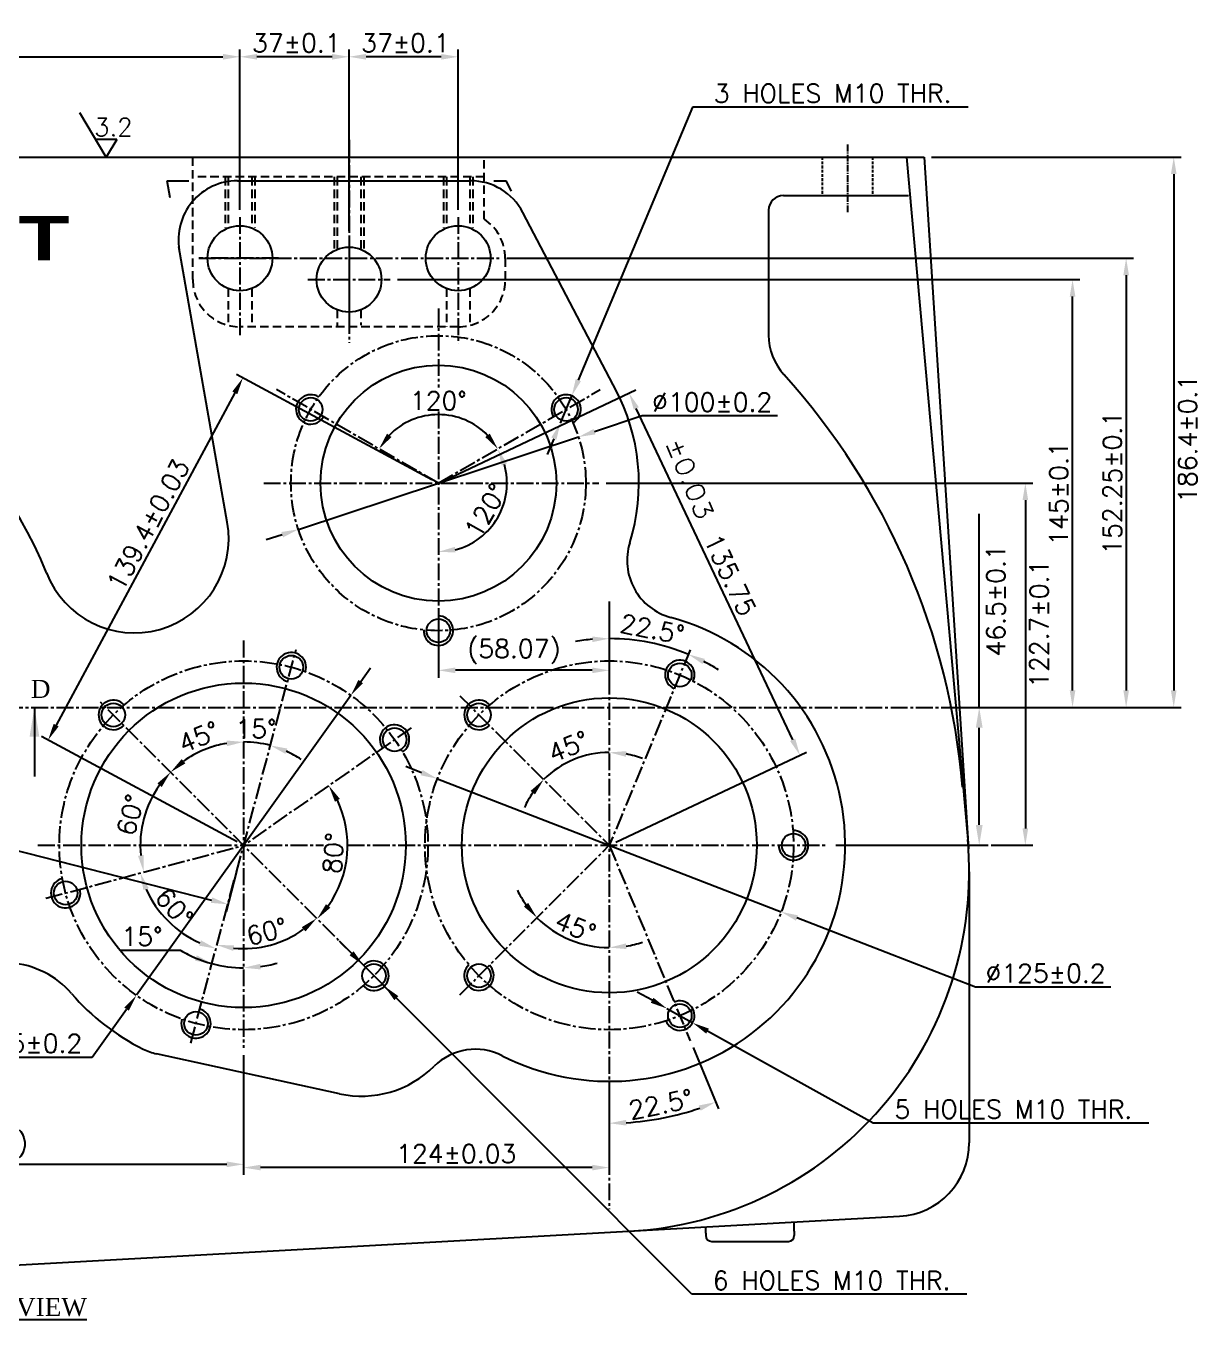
# Model space of a CAD drawing. Header units: millimetres. Extents: x -3508 to 12243, y -3609 to 4092.
# Drawn here: x 9390 to 9786.9, y 198.8 to 643.7 of the extents above; entities that cross this region are included whole.
import ezdxf
from ezdxf.enums import TextEntityAlignment as Align

# ---------------------------------------------------------------- set-up
doc = ezdxf.new("R2010")
doc.units = ezdxf.units.MM
doc.header["$LTSCALE"] = 0.3
doc.header["$PDSIZE"] = -50
doc.linetypes.add('CENTER2', pattern=[28.575, 19.05, -3.175, 3.175, -3.175])
doc.linetypes.add('HIDDEN2', pattern=[4.7625, 3.175, -1.5875])
doc.layers.add('center', color=1, linetype='CENTER2')
doc.layers.add('hidden', color=4, linetype='HIDDEN2')
doc.styles.add('ARIAL-BLACK', font='')
doc.styles.add('ROMANTIC', font='romantic.ttf')
doc.styles.add('rs', font='romans.shx')
doc.styles.get("Standard").update_dxf_attribs({"font": 'romans.shx', "width": 1.2})
doc.styles.get('ARIAL-BLACK').set_extended_font_data('Arial Black')
doc.dimstyles.new('ISO-25', dxfattribs={"dimscale": 2.5, "dimtxt": 2.5, "dimasz": 2.5, "dimexe": 0.7, "dimexo": 0.625, "dimtad": 1, "dimdec": 3, "dimlfac": -1, "dimzin": 9, "dimdsep": 46, "dimtxsty": 'Standard', "dimcen": 2.5, "dimclrd": 1, "dimclre": 1, "dimclrt": 7, "dimazin": 0, "dimtfac": 0.65, "dimtdec": 3, "dimtmove": 0, "dimatfit": 3, "dimfxl": 0, "dimtolj": 1, "dimarcsym": 0})
doc.dimstyles.new('sarab', dxfattribs={"dimscale": 3, "dimtxt": 2.5, "dimasz": 2.3, "dimexe": 1, "dimexo": 1, "dimtad": 1, "dimdec": 3, "dimdsep": 46, "dimtxsty": 'rs', "dimcen": 0, "dimclrd": 1, "dimclre": 1, "dimclrt": 7, "dimadec": 3, "dimazin": 2, "dimtfac": 1, "dimtdec": 3, "dimtmove": 0, "dimatfit": 3, "dimfxl": 0, "dimarcsym": 0})

# ---------------------------------------------------------------- blocks, each defined once
blk = doc.blocks.new('*D1112')
at = {"color": 1, "lineweight": -2, "transparency": 16777216}
for start, end in [(99.4129, 108.8258), (75, 90), (56.1742, 65.5871)]:
    blk.add_arc((9463.68, 366.09), 35.04, start, end, dxfattribs=at)
at = {"color": 1, "transparency": 16777216}
for points in [[(9457.87, 401.62), (9458.03, 399.71), (9463.68, 401.13)], [(9477.84, 397.1), (9478.48, 398.9), (9472.75, 399.94)]]:
    blk.add_solid(points, dxfattribs=at)
at = {"layer": 'Defpoints', "color": 0, "transparency": 16777216}
for p in [(9463.68, 435.48), (9481.45, 432.42), (9469.76, 400.6), (9445.72, 299.07), (9463.68, 297.42)]:
    blk.add_point(p, dxfattribs=at)
at = {"color": 7, "transparency": 16777216, "insert": (9467.87, 405.57), "char_height": 6.25, "attachment_point": 5, "style": 'rs'}
blk.add_mtext('15°', dxfattribs=at)
blk = doc.blocks.new('*D1113')
at = {"color": 1, "lineweight": -2, "transparency": 16777216}
blk.add_arc((9463.68, 366.09), 35.04, 99.4127, 125.5873, dxfattribs=at)
at = {"color": 1, "transparency": 16777216}
for points in [[(9457.87, 401.62), (9458.03, 399.71), (9463.68, 401.13)], [(9443.91, 393.86), (9442.67, 395.32), (9438.9, 390.87)]]:
    blk.add_solid(points, dxfattribs=at)
at = {"layer": 'Defpoints', "color": 0, "transparency": 16777216}
for p in [(9463.68, 435.48), (9415.12, 414.65), (9454.61, 399.94), (9512.74, 317.03), (9463.68, 297.42)]:
    blk.add_point(p, dxfattribs=at)
at = {"color": 7, "transparency": 16777216, "insert": (9448.48, 402.8), "char_height": 6.25, "attachment_point": 5, "rotation": 22.5, "style": 'rs'}
blk.add_mtext('45°', dxfattribs=at)
blk = doc.blocks.new('*D1114')
at = {"color": 1, "lineweight": -2, "transparency": 16777216}
blk.add_arc((9463.68, 366.09), 35.04, 144.4127, 185.5873, dxfattribs=at)
at = {"color": 1, "transparency": 16777216}
for points in [[(9434.45, 387.1), (9435.91, 385.86), (9438.9, 390.87)], [(9429.75, 362.85), (9427.86, 362.51), (9429.83, 357.02)]]:
    blk.add_solid(points, dxfattribs=at)
at = {"layer": 'Defpoints', "color": 0, "transparency": 16777216}
for p in [(9415.12, 414.65), (9431.92, 380.9), (9463.68, 366.09), (9396.65, 348.13), (9512.74, 317.03)]:
    blk.add_point(p, dxfattribs=at)
at = {"color": 7, "transparency": 16777216, "insert": (9425.3, 376.38), "char_height": 6.25, "attachment_point": 5, "rotation": 75, "style": 'rs'}
blk.add_mtext('60°', dxfattribs=at)
blk = doc.blocks.new('*D1115')
at = {"color": 1, "lineweight": -2, "transparency": 16777216}
blk.add_arc((9463.68, 366.09), 36.26, 204.0948, 245.9052, dxfattribs=at)
at = {"color": 1, "transparency": 16777216}
for points in [[(9429.67, 350.97), (9431.48, 351.61), (9428.65, 356.71)], [(9449.2, 333.89), (9448.55, 332.09), (9454.29, 331.07)]]:
    blk.add_solid(points, dxfattribs=at)
at = {"layer": 'Defpoints', "color": 0, "transparency": 16777216}
for p in [(9481.45, 432.42), (9463.68, 366.09), (9396.65, 348.13), (9442.88, 336.39), (9445.72, 299.07)]:
    blk.add_point(p, dxfattribs=at)
at = {"color": 7, "transparency": 16777216, "insert": (9440.16, 345.03), "char_height": 6.25, "attachment_point": 5, "rotation": 311.8522, "style": 'rs'}
blk.add_mtext('60°', dxfattribs=at)
blk = doc.blocks.new('*D1116')
at = {"color": 1, "lineweight": -2, "transparency": 16777216}
blk.add_line((9442.35, 330.49), (9421.87, 330.49), dxfattribs=at)
for start, end in [(239.0732, 255), (239.1117, 247.0559), (255, 270), (277.9441, 285.8883)]:
    blk.add_arc((9463.68, 366.09), 41.5, start, end, dxfattribs=at)
at = {"color": 1, "transparency": 16777216}
for points in [[(9447.81, 328.78), (9447.19, 326.97), (9452.94, 326)], [(9469.48, 324.03), (9469.35, 325.94), (9463.68, 324.59)]]:
    blk.add_solid(points, dxfattribs=at)
at = {"layer": 'Defpoints', "color": 0, "transparency": 16777216}
for p in [(9463.68, 435.48), (9481.45, 432.42), (9460.06, 324.75), (9445.72, 299.07), (9463.68, 297.42)]:
    blk.add_point(p, dxfattribs=at)
at = {"color": 7, "transparency": 16777216, "insert": (9429.23, 335.18), "char_height": 6.25, "attachment_point": 5, "style": 'rs'}
blk.add_mtext('15°', dxfattribs=at)
blk = doc.blocks.new('*D1117')
at = {"color": 1, "lineweight": -2, "transparency": 16777216}
blk.add_arc((9463.68, 366.09), 34.99, 264.4254, 305.5746, dxfattribs=at)
at = {"color": 1, "transparency": 16777216}
for points in [[(9483.42, 338.36), (9484.66, 336.9), (9488.42, 341.35)], [(9460.11, 330.32), (9460.45, 332.21), (9454.62, 332.29)]]:
    blk.add_solid(points, dxfattribs=at)
at = {"layer": 'Defpoints', "color": 0, "transparency": 16777216}
for p in [(9481.45, 432.42), (9415.12, 414.65), (9466.73, 331.23), (9512.74, 317.03), (9445.72, 299.07)]:
    blk.add_point(p, dxfattribs=at)
at = {"color": 7, "transparency": 16777216, "insert": (9471.52, 336.82), "char_height": 6.25, "attachment_point": 5, "rotation": 15, "style": 'rs'}
blk.add_mtext('60°', dxfattribs=at)
blk = doc.blocks.new('*D1118')
at = {"color": 1, "lineweight": -2, "transparency": 16777216}
for p, q in [((9500.28, 329.51), (9496.22, 333.58)), ((9504.34, 325.44), (9511.41, 318.36)), ((9615.68, 213.91), (9515.47, 314.29)), ((9708.91, 213.91), (9615.68, 213.91))]:
    blk.add_line(p, q, dxfattribs=at)
at = {"color": 1, "transparency": 16777216}
for points in [[(9500.96, 330.18), (9499.6, 328.83), (9504.34, 325.44)], [(9516.15, 314.97), (9514.79, 313.61), (9511.41, 318.36)]]:
    blk.add_solid(points, dxfattribs=at)
at = {"layer": 'Defpoints', "color": 0, "transparency": 16777216}
for p in [(9504.34, 325.44), (9511.41, 318.36)]:
    blk.add_point(p, dxfattribs=at)
at = {"color": 7, "transparency": 16777216, "insert": (9663.08, 218.6), "char_height": 6.25, "attachment_point": 5, "style": 'rs'}
blk.add_mtext('6 HOLES M10 THR.', dxfattribs=at)
blk = doc.blocks.new('*D1119')
at = {"color": 1, "lineweight": -2, "transparency": 16777216}
for start, end in [(67.5, 90), (94.7032, 99.4063), (58.0937, 62.7968)]:
    blk.add_arc((9587.68, 366.09), 70.07, start, end, dxfattribs=at)
at = {"color": 1, "transparency": 16777216}
for points in [[(9581.89, 436.88), (9581.97, 434.97), (9587.68, 436.16)], [(9619.31, 427.54), (9620.11, 429.28), (9614.49, 430.83)]]:
    blk.add_solid(points, dxfattribs=at)
at = {"layer": 'Defpoints', "color": 0, "transparency": 16777216}
for p in [(9587.68, 448.68), (9605.81, 433.77), (9615.12, 432.34), (9587.68, 366.09), (9587.68, 242.82)]:
    blk.add_point(p, dxfattribs=at)
at = {"color": 7, "transparency": 16777216, "insert": (9602.26, 439.41), "char_height": 6.25, "attachment_point": 5, "rotation": 348.75, "style": 'rs'}
blk.add_mtext('22.5°', dxfattribs=at)
blk = doc.blocks.new('*D1120')
at = {"color": 1, "lineweight": -2, "transparency": 16777216}
for start, end in [(90, 135), (69.0471, 79.5236), (145.4764, 155.9529)]:
    blk.add_arc((9587.68, 366.09), 31.49, start, end, dxfattribs=at)
at = {"color": 1, "transparency": 16777216}
for points in [[(9593.32, 396.1), (9593.49, 398.01), (9587.68, 397.58)], [(9561, 384.55), (9562.47, 383.33), (9565.41, 388.36)]]:
    blk.add_solid(points, dxfattribs=at)
at = {"layer": 'Defpoints', "color": 0, "transparency": 16777216}
for p in [(9587.68, 448.68), (9536.98, 416.8), (9579.53, 396.51), (9587.68, 366.09), (9587.68, 242.82)]:
    blk.add_point(p, dxfattribs=at)
at = {"color": 7, "transparency": 16777216, "insert": (9573.83, 399.52), "char_height": 6.25, "attachment_point": 5, "rotation": 22.5, "style": 'rs'}
blk.add_mtext('45°', dxfattribs=at)
blk = doc.blocks.new('*D1121')
at = {"color": 1, "lineweight": -2, "transparency": 16777216}
blk.add_line((9616.08, 297.54), (9624.68, 276.75), dxfattribs=at)
blk.add_arc((9587.68, 366.09), 94.2, 273.4979, 289.0021, dxfattribs=at)
at = {"color": 1, "transparency": 16777216}
for points in [[(9618.01, 277.92), (9618.69, 276.13), (9623.73, 279.06)], [(9593.46, 271.11), (9593.4, 273.03), (9587.68, 271.89)]]:
    blk.add_solid(points, dxfattribs=at)
at = {"layer": 'Defpoints', "color": 0, "transparency": 16777216}
for p in [(9587.68, 448.68), (9587.68, 366.09), (9615.12, 299.85), (9599.97, 272.7), (9587.68, 242.82)]:
    blk.add_point(p, dxfattribs=at)
at = {"color": 7, "transparency": 16777216, "insert": (9605.14, 278.3), "char_height": 6.25, "attachment_point": 5, "rotation": 11.25, "style": 'rs'}
blk.add_mtext('22.5°', dxfattribs=at)
blk = doc.blocks.new('*D1122')
at = {"color": 1, "lineweight": -2, "transparency": 16777216}
for start, end in [(205.9773, 215.4886), (225, 270), (279.5114, 289.0227)]:
    blk.add_arc((9587.68, 366.09), 34.68, start, end, dxfattribs=at)
at = {"color": 1, "transparency": 16777216}
for points in [[(9560.17, 346.58), (9558.71, 345.34), (9563.16, 341.57)], [(9593.49, 330.94), (9593.33, 332.85), (9587.68, 331.42)]]:
    blk.add_solid(points, dxfattribs=at)
at = {"layer": 'Defpoints', "color": 0, "transparency": 16777216}
for p in [(9587.68, 448.68), (9587.68, 366.09), (9570.34, 336.06), (9536.98, 315.39), (9587.68, 242.82)]:
    blk.add_point(p, dxfattribs=at)
at = {"color": 7, "transparency": 16777216, "insert": (9576.2, 338.39), "char_height": 6.25, "attachment_point": 5, "rotation": 337.5, "style": 'rs'}
blk.add_mtext('45°', dxfattribs=at)
blk = doc.blocks.new('*D1123')
at = {"color": 1, "lineweight": -2, "transparency": 16777216}
blk.add_arc((9529.73, 488.84), 23.25, 44.2052, 135.7948, dxfattribs=at)
at = {"color": 1, "transparency": 16777216}
for points in [[(9513.83, 504.48), (9512.3, 505.63), (9509.59, 500.47)], [(9547.16, 505.63), (9545.63, 504.48), (9549.87, 500.47)]]:
    blk.add_solid(points, dxfattribs=at)
at = {"layer": 'Defpoints', "color": 0, "transparency": 16777216}
for p in [(9474.82, 520.54), (9584.63, 520.54), (9537.68, 510.69), (9529.73, 488.84), (9529.73, 488.84)]:
    blk.add_point(p, dxfattribs=at)
at = {"color": 7, "transparency": 16777216, "insert": (9529.73, 516.78), "char_height": 6.25, "attachment_point": 5, "style": 'rs'}
blk.add_mtext('120°', dxfattribs=at)
blk = doc.blocks.new('*D1124')
at = {"color": 1, "lineweight": -2, "transparency": 16777216}
for p, q in [((9615.89, 616.26), (9577.18, 523.76)), ((9709.42, 616.26), (9615.89, 616.26)), ((9571.1, 509.23), (9574.96, 518.46)), ((9568.88, 503.93), (9566.66, 498.62))]:
    blk.add_line(p, q, dxfattribs=at)
at = {"color": 1, "transparency": 16777216}
for points in [[(9576.3, 524.13), (9578.06, 523.39), (9574.96, 518.46)], [(9568, 504.3), (9569.76, 503.56), (9571.1, 509.23)]]:
    blk.add_solid(points, dxfattribs=at)
at = {"layer": 'Defpoints', "color": 0, "transparency": 16777216}
for p in [(9574.96, 518.46), (9571.1, 509.23)]:
    blk.add_point(p, dxfattribs=at)
at = {"color": 7, "transparency": 16777216, "insert": (9663.44, 620.95), "char_height": 6.25, "attachment_point": 5, "style": 'rs'}
blk.add_mtext('3 HOLES M10 THR.', dxfattribs=at)
blk = doc.blocks.new('*D1125')
at = {"color": 1, "lineweight": -2, "transparency": 16777216}
for p, q in [((9503.39, 421.6), (9506.73, 426.28)), ((9500.04, 416.93), (9427.32, 315.26)), ((9412.31, 294.29), (9423.97, 310.58)), ((9366.4, 294.29), (9412.31, 294.29))]:
    blk.add_line(p, q, dxfattribs=at)
at = {"color": 1, "transparency": 16777216}
for points in [[(9502.61, 422.16), (9504.17, 421.04), (9500.04, 416.93)], [(9423.19, 311.14), (9424.75, 310.03), (9427.32, 315.26)]]:
    blk.add_solid(points, dxfattribs=at)
at = {"layer": 'Defpoints', "color": 0, "transparency": 16777216}
for p in [(9500.04, 416.93), (9427.32, 315.26)]:
    blk.add_point(p, dxfattribs=at)
at = {"color": 7, "transparency": 16777216, "insert": (9388.58, 298.97), "char_height": 6.25, "attachment_point": 5, "style": 'rs'}
blk.add_mtext('∅125±0.2', dxfattribs=at)
blk = doc.blocks.new('*D1126')
at = {"color": 1, "lineweight": -2, "transparency": 16777216}
for p, q in [((9524.03, 390.72), (9518.66, 392.8)), ((9529.39, 388.65), (9645.97, 343.54)), ((9711.9, 318.03), (9651.33, 341.46)), ((9757.81, 318.03), (9711.9, 318.03))]:
    blk.add_line(p, q, dxfattribs=at)
at = {"color": 1, "transparency": 16777216}
for points in [[(9524.37, 391.61), (9523.68, 389.83), (9529.39, 388.65)], [(9651.68, 342.36), (9650.98, 340.57), (9645.97, 343.54)]]:
    blk.add_solid(points, dxfattribs=at)
at = {"layer": 'Defpoints', "color": 0, "transparency": 16777216}
for p in [(9529.39, 388.65), (9645.97, 343.54)]:
    blk.add_point(p, dxfattribs=at)
at = {"color": 7, "transparency": 16777216, "insert": (9735.64, 322.72), "char_height": 6.25, "attachment_point": 5, "style": 'rs'}
blk.add_mtext('∅125±0.2', dxfattribs=at)
blk = doc.blocks.new('*D1127')
at = {"color": 1, "lineweight": -2, "transparency": 16777216}
for p, q in [((9598.86, 511.63), (9582.68, 506.3)), ((9644.76, 511.63), (9598.86, 511.63)), ((9482.24, 473.19), (9577.21, 504.5)), ((9476.78, 471.39), (9471.32, 469.59))]:
    blk.add_line(p, q, dxfattribs=at)
at = {"color": 1, "transparency": 16777216}
for points in [[(9582.38, 507.21), (9582.98, 505.39), (9577.21, 504.5)], [(9476.48, 472.3), (9477.08, 470.48), (9482.24, 473.19)]]:
    blk.add_solid(points, dxfattribs=at)
at = {"layer": 'Defpoints', "color": 0, "transparency": 16777216}
for p in [(9577.21, 504.5), (9482.24, 473.19)]:
    blk.add_point(p, dxfattribs=at)
at = {"color": 7, "transparency": 16777216, "insert": (9622.59, 516.32), "char_height": 6.25, "attachment_point": 5, "style": 'rs'}
blk.add_mtext('∅100±0.2', dxfattribs=at)
blk = doc.blocks.new('*D1128')
at = {"color": 1, "lineweight": -2, "transparency": 16777216}
blk.add_arc((9529.73, 488.84), 23.26, 284.2023, 15.7977, dxfattribs=at)
at = {"color": 1, "transparency": 16777216}
for points in [[(9551.22, 494.8), (9552.99, 495.55), (9549.87, 500.47)], [(9535.55, 465.35), (9535.32, 467.25), (9529.73, 465.59)]]:
    blk.add_solid(points, dxfattribs=at)
at = {"layer": 'Defpoints', "color": 0, "transparency": 16777216}
for p in [(9584.63, 520.54), (9529.73, 513.1), (9529.73, 488.84), (9544.68, 471.03), (9529.73, 425.44)]:
    blk.add_point(p, dxfattribs=at)
at = {"color": 7, "transparency": 16777216, "insert": (9545.81, 479.56), "char_height": 6.25, "attachment_point": 5, "rotation": 60, "style": 'rs'}
blk.add_mtext('120°', dxfattribs=at)
blk = doc.blocks.new('*D1129')
at = {"color": 1, "lineweight": -2, "transparency": 16777216}
for p, q in [((9529.73, 446.34), (9529.73, 422.91)), ((9587.68, 446.18), (9587.68, 422.91)), ((9581.93, 425.41), (9535.48, 425.41))]:
    blk.add_line(p, q, dxfattribs=at)
at = {"color": 1, "transparency": 16777216}
for points in [[(9535.48, 426.37), (9535.48, 424.45), (9529.73, 425.41)], [(9581.93, 426.37), (9581.93, 424.45), (9587.68, 425.41)]]:
    blk.add_solid(points, dxfattribs=at)
at = {"layer": 'Defpoints', "color": 0, "transparency": 16777216}
for p in [(9529.73, 448.84), (9587.68, 448.68), (9529.73, 425.41)]:
    blk.add_point(p, dxfattribs=at)
at = {"color": 7, "transparency": 16777216, "insert": (9555.34, 431.73), "char_height": 6.25, "attachment_point": 5, "style": 'rs'}
blk.add_mtext('(58.07)', dxfattribs=at)
blk = doc.blocks.new('*D1107')
at = {"color": 1, "lineweight": -2, "transparency": 16777216}
for p, q in [((9463.68, 294.92), (9463.68, 254.36)), ((9587.68, 283.59), (9587.68, 254.36)), ((9581.93, 256.86), (9469.43, 256.86))]:
    blk.add_line(p, q, dxfattribs=at)
at = {"color": 1, "transparency": 16777216}
for points in [[(9469.43, 257.82), (9469.43, 255.91), (9463.68, 256.86)], [(9581.93, 257.82), (9581.93, 255.91), (9587.68, 256.86)]]:
    blk.add_solid(points, dxfattribs=at)
at = {"layer": 'Defpoints', "color": 0, "transparency": 16777216}
for p in [(9463.68, 297.42), (9587.68, 286.09), (9463.68, 256.86)]:
    blk.add_point(p, dxfattribs=at)
at = {"color": 7, "transparency": 16777216, "insert": (9535.77, 261.55), "char_height": 6.25, "attachment_point": 5, "style": 'rs'}
blk.add_mtext('124±0.03', dxfattribs=at)
blk = doc.blocks.new('*D1130')
at = {"color": 1, "lineweight": -2, "transparency": 16777216}
for p, q in [((9499.43, 601.84), (9499.43, 635.87)), ((9530.68, 633.37), (9505.18, 633.37)), ((9536.43, 581.55), (9536.43, 635.87))]:
    blk.add_line(p, q, dxfattribs=at)
at = {"color": 1, "transparency": 16777216}
for points in [[(9505.18, 634.33), (9505.18, 632.41), (9499.43, 633.37)], [(9530.68, 634.33), (9530.68, 632.41), (9536.43, 633.37)]]:
    blk.add_solid(points, dxfattribs=at)
at = {"layer": 'Defpoints', "color": 0, "transparency": 16777216}
for p in [(9499.43, 633.37), (9499.43, 599.34), (9536.43, 579.05)]:
    blk.add_point(p, dxfattribs=at)
at = {"color": 7, "transparency": 16777216, "insert": (9518.55, 638.06), "char_height": 6.25, "attachment_point": 5, "style": 'rs'}
blk.add_mtext('37±0.1', dxfattribs=at)
blk = doc.blocks.new('*D1131')
at = {"color": 1, "lineweight": -2, "transparency": 16777216}
for p, q in [((9462.43, 581.55), (9462.43, 635.87)), ((9493.68, 633.37), (9468.18, 633.37)), ((9499.43, 574.3), (9499.43, 635.87))]:
    blk.add_line(p, q, dxfattribs=at)
at = {"color": 1, "transparency": 16777216}
for points in [[(9468.18, 634.33), (9468.18, 632.41), (9462.43, 633.37)], [(9493.68, 634.33), (9493.68, 632.41), (9499.43, 633.37)]]:
    blk.add_solid(points, dxfattribs=at)
at = {"layer": 'Defpoints', "color": 0, "transparency": 16777216}
for p in [(9462.43, 633.37), (9462.43, 579.05), (9499.43, 571.8)]:
    blk.add_point(p, dxfattribs=at)
at = {"color": 7, "transparency": 16777216, "insert": (9481.55, 638.06), "char_height": 6.25, "attachment_point": 5, "style": 'rs'}
blk.add_mtext('37±0.1', dxfattribs=at)
blk = doc.blocks.new('*D1135')
at = {"color": 1, "lineweight": -2, "transparency": 16777216}
for p, q in [((9515.89, 557.84), (9747.29, 557.84)), ((9744.79, 418.59), (9744.79, 552.09)), ((9702.82, 412.84), (9747.29, 412.84))]:
    blk.add_line(p, q, dxfattribs=at)
at = {"color": 1, "transparency": 16777216}
for points in [[(9743.84, 552.09), (9745.75, 552.09), (9744.79, 557.84)], [(9743.84, 418.59), (9745.75, 418.59), (9744.79, 412.84)]]:
    blk.add_solid(points, dxfattribs=at)
at = {"layer": 'Defpoints', "color": 0, "transparency": 16777216}
for p in [(9513.39, 557.84), (9744.79, 557.84), (9700.32, 412.84)]:
    blk.add_point(p, dxfattribs=at)
at = {"color": 7, "transparency": 16777216, "insert": (9740.11, 485.34), "char_height": 6.25, "attachment_point": 5, "rotation": 90, "style": 'rs'}
blk.add_mtext('145±0.1', dxfattribs=at)
blk = doc.blocks.new('*D1136')
at = {"color": 1, "lineweight": -2, "transparency": 16777216}
for p, q in [((9552.89, 565.09), (9765.46, 565.09)), ((9762.96, 559.34), (9762.96, 418.59)), ((9702.82, 412.84), (9765.46, 412.84))]:
    blk.add_line(p, q, dxfattribs=at)
at = {"color": 1, "transparency": 16777216}
for points in [[(9762.01, 559.34), (9763.92, 559.34), (9762.96, 565.09)], [(9762.01, 418.59), (9763.92, 418.59), (9762.96, 412.84)]]:
    blk.add_solid(points, dxfattribs=at)
at = {"layer": 'Defpoints', "color": 0, "transparency": 16777216}
for p in [(9550.39, 565.09), (9700.32, 412.84), (9762.96, 412.84)]:
    blk.add_point(p, dxfattribs=at)
at = {"color": 7, "transparency": 16777216, "insert": (9758.28, 488.97), "char_height": 6.25, "attachment_point": 5, "rotation": 90, "style": 'rs'}
blk.add_mtext('152.25±0.1', dxfattribs=at)
blk = doc.blocks.new('*D1108')
at = {"color": 1, "lineweight": -2, "transparency": 16777216}
for p, q in [((9527.53, 490.03), (9461.22, 525.71)), ((9460.7, 519.46), (9400.1, 406.83)), ((9461.48, 367.28), (9395.17, 402.96))]:
    blk.add_line(p, q, dxfattribs=at)
at = {"color": 1, "transparency": 16777216}
for points in [[(9459.85, 519.91), (9461.54, 519), (9463.42, 524.52)], [(9399.25, 407.29), (9400.94, 406.38), (9397.37, 401.77)]]:
    blk.add_solid(points, dxfattribs=at)
at = {"layer": 'Defpoints', "color": 0, "transparency": 16777216}
for p in [(9529.73, 488.84), (9397.37, 401.77), (9463.68, 366.09)]:
    blk.add_point(p, dxfattribs=at)
at = {"color": 7, "transparency": 16777216, "insert": (9431.31, 474.73), "char_height": 6.25, "attachment_point": 5, "rotation": 61.7159, "style": 'rs'}
blk.add_mtext('139.4±0.03', dxfattribs=at)
blk = doc.blocks.new('*D1139')
at = {"color": 1, "lineweight": -2, "transparency": 16777216}
blk.add_arc((9463.68, 366.09), 35.27, 324.3518, 25.6482, dxfattribs=at)
at = {"color": 1, "transparency": 16777216}
for points in [[(9494.64, 380.87), (9496.3, 381.84), (9492.57, 386.32)], [(9493.07, 344.92), (9491.61, 346.16), (9488.62, 341.15)]]:
    blk.add_solid(points, dxfattribs=at)
at = {"layer": 'Defpoints', "color": 0, "transparency": 16777216}
for p in [(9415.12, 414.65), (9520.52, 405.89), (9463.68, 366.09), (9497.16, 355), (9512.74, 317.03)]:
    blk.add_point(p, dxfattribs=at)
at = {"color": 7, "transparency": 16777216, "insert": (9494.14, 363.43), "char_height": 6.25, "attachment_point": 5, "rotation": 85, "style": 'rs'}
blk.add_mtext('80°', dxfattribs=at)
blk = doc.blocks.new('_DatumFilled')
at = {"color": 0, "linetype": 'ByBlock'}
blk.add_solid([(0, 0.577), (-1, 0), (0, -0.577)], dxfattribs=at)
blk = doc.blocks.new('*D1140')
at = {"color": 1, "lineweight": -2, "transparency": 16777216}
for p, q in [((9531.99, 489.91), (9596.65, 520.44)), ((9649.88, 401.82), (9596.84, 514.17)), ((9589.94, 367.16), (9654.6, 397.69))]:
    blk.add_line(p, q, dxfattribs=at)
at = {"color": 1, "transparency": 16777216}
for points in [[(9597.71, 514.58), (9595.98, 513.76), (9594.39, 519.37)], [(9650.75, 402.23), (9649.02, 401.41), (9652.34, 396.62)]]:
    blk.add_solid(points, dxfattribs=at)
at = {"layer": 'Defpoints', "color": 0, "transparency": 16777216}
for p in [(9594.39, 519.37), (9529.73, 488.84), (9587.68, 366.09)]:
    blk.add_point(p, dxfattribs=at)
at = {"color": 7, "transparency": 16777216, "insert": (9628.68, 457.71), "char_height": 6.25, "attachment_point": 5, "rotation": 295.2719, "style": 'rs'}
blk.add_mtext('135.75', dxfattribs=at)
blk = doc.blocks.new('*D1141')
at = {"color": 1, "lineweight": -2, "transparency": 16777216}
for p, q in [((9602.2, 313.57), (9597.17, 316.36)), ((9607.23, 310.78), (9615.97, 305.92)), ((9677.18, 271.94), (9621, 303.13)), ((9770.71, 271.94), (9677.18, 271.94))]:
    blk.add_line(p, q, dxfattribs=at)
at = {"color": 1, "transparency": 16777216}
for points in [[(9602.66, 314.41), (9601.73, 312.73), (9607.23, 310.78)], [(9621.46, 303.97), (9620.53, 302.29), (9615.97, 305.92)]]:
    blk.add_solid(points, dxfattribs=at)
at = {"layer": 'Defpoints', "color": 0, "transparency": 16777216}
for p in [(9607.23, 310.78), (9615.97, 305.92)]:
    blk.add_point(p, dxfattribs=at)
at = {"color": 7, "transparency": 16777216, "insert": (9724.73, 276.63), "char_height": 6.25, "attachment_point": 5, "style": 'rs'}
blk.add_mtext('5 HOLES M10 THR.', dxfattribs=at)
blk = doc.blocks.new('*D1109')
at = {"color": 1, "lineweight": -2, "transparency": 16777216}
for p, q in [((9463.68, 292.42), (9463.68, 255.46)), ((9280.43, 219.57), (9280.43, 260.46)), ((9457.93, 257.96), (9286.18, 257.96))]:
    blk.add_line(p, q, dxfattribs=at)
at = {"color": 1, "transparency": 16777216}
for points in [[(9286.18, 258.92), (9286.18, 257), (9280.43, 257.96)], [(9457.93, 258.92), (9457.93, 257), (9463.68, 257.96)]]:
    blk.add_solid(points, dxfattribs=at)
at = {"layer": 'Defpoints', "color": 0, "transparency": 16777216}
for p in [(9463.68, 294.92), (9280.43, 257.96), (9280.43, 217.07)]:
    blk.add_point(p, dxfattribs=at)
at = {"color": 7, "transparency": 16777216, "insert": (9372.05, 264.28), "char_height": 6.25, "attachment_point": 5, "style": 'rs'}
blk.add_mtext('(183.19) ', dxfattribs=at)
blk = doc.blocks.new('*D1110')
at = {"color": 1, "lineweight": -2, "transparency": 16777216}
for p, q in [((9280.43, 605.84), (9280.43, 635.87)), ((9286.18, 633.37), (9456.68, 633.37)), ((9462.43, 581.55), (9462.43, 635.87))]:
    blk.add_line(p, q, dxfattribs=at)
at = {"color": 1, "transparency": 16777216}
for points in [[(9286.18, 634.33), (9286.18, 632.41), (9280.43, 633.37)], [(9456.68, 634.33), (9456.68, 632.41), (9462.43, 633.37)]]:
    blk.add_solid(points, dxfattribs=at)
at = {"layer": 'Defpoints', "color": 0, "transparency": 16777216}
for p in [(9462.43, 633.37), (9280.43, 603.34), (9462.43, 579.05)]:
    blk.add_point(p, dxfattribs=at)
at = {"color": 7, "transparency": 16777216, "insert": (9371.43, 639.62), "char_height": 6.25, "attachment_point": 5, "style": 'rs'}
blk.add_mtext('182{}{\\A0;{\\H1.5x;}{\\A2;\\H0.71x;\\C2;%%p0.1}}', dxfattribs=at)

msp = doc.modelspace()

# ---------------------------------------------------------------- linework, layer by layer
for p, q in [((9417.1141, 599.3427), (9408.085, 614.3913)), ((9420.7141, 605.3427), (9413.5141, 605.3427)), ((9420.7141, 605.3427), (9417.1141, 599.3427)), ((9131.9289, 599.3427), (9694.4289, 599.3427)), ((9688.4289, 599.3427), (9709.2382, 368.0237)), ((9694.4289, 599.3427), (9709.4783, 364.9084)), ((9437.7289, 591.3427), (9445.1405, 591.3427)), ((9438.7545, 585.5261), (9437.7289, 591.3427)), ((9461.5639, 591.3427), (9540.6378, 591.3427)), ((9548.4736, 591.3427), (9552.7289, 591.3427)), ((9554.5721, 587.8304), (9552.7289, 591.3427)), ((9646.7289, 586.3427), (9689.1899, 586.3427)), ((9590.2859, 519.7757), (9558.3474, 580.6364)), ((9641.7289, 581.3427), (9641.7289, 539.0467)), ((9458.1257, 475.6668), (9441.6853, 568.9046)), ((9709.7289, 357.0927), (9709.7289, 265.3028)), ((9496.2122, 281.8985), (9434.1737, 295.4453)), ((9291.1836, 218.5267), (9686.1077, 240.3409)), ((9620.4289, 234.576), (9620.4289, 236.713)), ((9650.4289, 235.3427), (9650.4289, 238.3701)), ((9620.4289, 234.576), (9620.4289, 234.3427)), ((9620.4289, 234.576), (9620.4289, 233.8427)), ((9622.4289, 231.8427), (9648.4289, 231.8427)), ((9650.4289, 235.3427), (9650.4289, 234.3427)), ((9650.4289, 235.3427), (9650.4289, 233.8427))]:
    msp.add_line(p, q)
at = {"color": 1}
for p, q in [((9696.9289, 599.3427), (9781.5989, 599.3427)), ((9779.0989, 593.5927), (9779.0989, 418.5927)), ((9586.5826, 488.8427), (9731.2834, 488.8427)), ((9728.7834, 483.0927), (9728.7834, 371.8427)), ((9713.1369, 412.8427), (9713.1369, 478.4927)), ((9703.3207, 412.8427), (9716.1369, 412.8427)), ((9704.3832, 412.8427), (9781.5989, 412.8427)), ((9713.1369, 372.9927), (9713.1369, 405.9427)), ((9280.7286, 391.4243), (9452.8355, 347.5171)), ((9664.5571, 366.0927), (9716.1369, 366.0927)), ((9717.1985, 366.0927), (9731.2834, 366.0927)), ((9461.2432, 357.2126), (9457.7891, 343.6733))]:
    msp.add_line(p, q, dxfattribs=at)
for centre, radius in [((9462.4289, 565.0927), 11), ((9536.4289, 565.0927), 11), ((9499.4289, 557.8427), 11), ((9529.7289, 488.8427), 40), ((9486.4276, 513.8427), 4), ((9573.0301, 513.8427), 4), ((9529.7289, 438.8427), 4), ((9479.8551, 426.4631), 4), ((9611.5966, 423.8352), 4), ((9463.6789, 366.0927), 55), ((9419.4847, 410.2869), 4), ((9587.6789, 366.0927), 50), ((9543.4847, 410.2869), 4), ((9514.8759, 401.9413), 4), ((9650.1789, 366.0927), 4), ((9403.3085, 349.9166), 4), ((9507.8731, 321.8986), 4), ((9543.4847, 321.8986), 4), ((9611.5966, 308.3503), 4), ((9447.5027, 305.7224), 4)]:
    msp.add_circle(centre, radius)
for centre, radius, start, end in [((9461.5639, 571.3427), 20, 90, 190), ((9540.6378, 571.3427), 20, 27.68963, 90), ((9646.7289, 581.3427), 5, 90, 180), ((9661.7289, 539.0467), 20, 180, 222.095165), ((9280.4289, 412.8427), 125, 21.392825, 311.233239), ((9470.2845, 366.0927), 238, 4.740038, 42.095165), ((9529.7289, 488.8427), 68, 342.67563, 28.320953), ((9486.4276, 513.8427), 5, 57.134016, 330), ((9573.0301, 513.8427), 5, 297.134016, 210), ((9426.6118, 470.1101), 32, 201.392825, 10), ((9613.7367, 462.638), 20, 162.67563, 254.895632), ((9529.7289, 438.8427), 5, 177.134016, 90), ((9587.6789, 366.0927), 80, 243.033528, 74.895632), ((9479.8551, 426.4631), 5, 342.707557, 255), ((9611.5966, 423.8352), 5, 335.207557, 247.5), ((9419.4847, 410.2869), 5, 42.707557, 315), ((9543.4847, 410.2869), 5, 42.707557, 315), ((9514.8759, 401.9413), 5, 302.707557, 215), ((9650.1789, 366.0927), 5, 180, 92.292443), ((9587.7289, 357.0927), 122, 273.1616, 5.140456), ((9587.7289, 357.0927), 122, 273.1616, 5.140456), ((9403.3085, 349.9166), 5, 102.707557, 15), ((9382.5934, 296.2777), 30, 40.728634, 131.233239), ((9507.8731, 321.8986), 5, 222.707557, 135), ((9543.4847, 321.8986), 5, 132.707557, 45), ((9463.6789, 366.0927), 77, 220.728634, 243.718568), ((9611.5966, 308.3503), 5, 200.207557, 112.5), ((9447.5027, 305.7224), 5, 162.707557, 75), ((9438.4404, 314.9848), 20, 243.718568, 257.682189), ((9542.332, 276.9655), 20, 63.033528, 134.650761), ((9503.6789, 316.0927), 35, 257.682189, 314.650761), ((9684.7289, 265.3028), 25, 273.1616, 0), ((9622.4289, 233.8427), 2, 180, 270), ((9648.4289, 233.8427), 2, 270, 0)]:
    msp.add_arc(centre, radius, start, end)
for points in [[(9780.0572, 593.5927), (9778.1405, 593.5927), (9779.0989, 599.3427)], [(9729.7417, 483.0927), (9727.825, 483.0927), (9728.7834, 488.8427)], [(9780.0572, 418.5927), (9778.1405, 418.5927), (9779.0989, 412.8427)], [(9714.2869, 405.9427), (9711.9869, 405.9427), (9713.1369, 412.8427)], [(9714.2869, 372.9927), (9711.9869, 372.9927), (9713.1369, 366.0927)], [(9729.7417, 371.8427), (9727.825, 371.8427), (9728.7834, 366.0927)], [(9453.0724, 348.4457), (9452.5986, 346.5885), (9458.4071, 346.0957)]]:
    msp.add_solid(points, dxfattribs=at)
at = {"layer": 'center'}
for p, q in [((9499.4289, 605.1715), (9499.4289, 536.4484)), ((9462.4289, 579.0514), (9462.4289, 538.716)), ((9536.4289, 579.0514), (9536.4289, 536.1546)), ((9499.4289, 571.8014), (9499.4289, 543.884)), ((9448.4702, 565.0927), (9550.3876, 565.0927)), ((9475.559, 565.0927), (9448.4702, 565.0927)), ((9485.4702, 557.8427), (9513.3876, 557.8427)), ((9529.7289, 548.048), (9529.7289, 521.3079)), ((9529.7289, 488.8427), (9474.8247, 520.5417)), ((9529.7289, 488.8427), (9584.633, 520.5417)), ((9529.7289, 513.1018), (9529.7289, 425.4449)), ((9470.4967, 488.8427), (9584.0826, 488.8427)), ((9587.6789, 448.6831), (9587.6789, 242.8214)), ((9445.7195, 299.0676), (9481.4519, 432.4224)), ((9463.6789, 435.4823), (9463.6789, 297.4232)), ((9615.1188, 432.3385), (9587.6789, 366.0927)), ((9512.7447, 317.0269), (9415.1222, 414.6494)), ((9536.9765, 416.7951), (9587.6789, 366.0927)), ((9091.6161, 412.8427), (9723.9287, 412.8427)), ((9520.5195, 405.8929), (9463.6789, 366.0927)), ((9393.8921, 366.0927), (9490.7225, 366.0927)), ((9396.6537, 348.1334), (9463.6789, 366.0927)), ((9498.9465, 366.0927), (9661.5571, 366.0927)), ((9536.9765, 315.3904), (9587.6789, 366.0927)), ((9587.6789, 366.0927), (9615.1188, 299.847))]:
    msp.add_line(p, q, dxfattribs=at)
at = {"layer": 'center', "ltscale": 0.4}
msp.add_line((9668.4289, 603.5852), (9668.4289, 580.3548), dxfattribs=at)
at = {"layer": 'center'}
for centre, radius in [((9529.7289, 488.8427), 50), ((9463.6789, 366.0927), 62.5), ((9587.6789, 366.0927), 62.5)]:
    msp.add_circle(centre, radius, dxfattribs=at)
at = {"layer": 'hidden', "ltscale": 3}
for p, q in [((9446.4289, 557.8427), (9446.4289, 599.3427)), ((9545.248, 578.3427), (9545.248, 599.3427)), ((9545.248, 592.6427), (9446.4289, 592.6427)), ((9457.4289, 592.6427), (9457.4289, 575.3397)), ((9458.4289, 592.6427), (9458.4289, 575.3397)), ((9466.4289, 592.6427), (9466.4289, 575.3397)), ((9467.4289, 592.6427), (9467.4289, 575.3397)), ((9494.4289, 592.6427), (9494.4289, 568.0897)), ((9495.4289, 592.6427), (9495.4289, 568.0897)), ((9503.4289, 592.6427), (9503.4289, 568.0897)), ((9504.4289, 592.6427), (9504.4289, 568.0897)), ((9531.4289, 592.6427), (9531.4289, 575.3397)), ((9532.4289, 592.6427), (9532.4289, 575.3397)), ((9540.4289, 592.6427), (9540.4289, 575.3397)), ((9541.4289, 592.6427), (9541.4289, 575.3397)), ((9552.4289, 564.9927), (9552.4289, 557.8427)), ((9458.4289, 554.8458), (9458.4289, 542.3508)), ((9466.4289, 554.8458), (9466.4289, 541.8427)), ((9532.4289, 554.8458), (9532.4289, 541.8427)), ((9540.4289, 554.8458), (9540.4289, 542.3508)), ((9495.4289, 547.5958), (9495.4289, 541.8427)), ((9503.4289, 547.5958), (9503.4289, 542.3508)), ((9536.4289, 541.8427), (9462.4289, 541.8427))]:
    msp.add_line(p, q, dxfattribs=at)
at = {"layer": 'hidden'}
for p, q in [((9659.9289, 599.3427), (9659.9289, 586.3427)), ((9676.9289, 599.3427), (9676.9289, 586.3427))]:
    msp.add_line(p, q, dxfattribs=at)
at = {"layer": 'hidden', "ltscale": 3}
for centre, start, end in [((9536.4289, 564.9927), 0, 56.550815), ((9462.4289, 557.8427), 180, 270), ((9536.4289, 557.8427), 270, 0)]:
    msp.add_arc(centre, 16, start, end, dxfattribs=at)

# ---------------------------------------------------------------- texts
msp.add_text('3.2', height=6.1).set_placement((9412.961, 606.4765))
at = {"style": 'ARIAL-BLACK', "width": 1.236616}
msp.add_text('PREET', height=15, dxfattribs=at).set_placement((9309.6899, 564.3553), (9404.701, 564.3553), align=Align.FIT)
at = {"width": 1.2}
msp.add_text('%%P0.03', height=6.125, rotation=292.2, dxfattribs=at).set_placement((9606.7153, 502.6551))
at = {"style": 'ROMANTIC'}
for s, p in [('D', (9391.5148, 416.062)), ('%%URIGHT SIDE VIEW', (9333.2764, 206.5672))]:
    msp.add_text(s, height=6.1, dxfattribs=at).set_placement(p)
at = {"color": 7, "insert": (9783.7864, 503.8636), "char_height": 6.25, "attachment_point": 5, "rotation": 90, "style": 'rs'}
msp.add_mtext('186.4±0.1', dxfattribs=at)
at = {"char_height": 6.25, "attachment_point": 5, "rotation": 90, "style": 'rs'}
for s, insert in [('46.5±0.1', (9718.7619, 449.1177)), ('122.7±0.1', (9733.4709, 441.1869))]:
    msp.add_mtext(s, dxfattribs=dict(at, insert=insert))

# ---------------------------------------------------------------- dimensions: what is measured, and where the dimension line sits
dim = msp.add_linear_dim(base=(9462.4289, 633.3694), p1=(9280.4289, 603.3427), p2=(9462.4289, 579.0514), angle=180, text='<>{}{\\A0;{\\H1.5x;}{\\A2;\\H0.71x;\\C2;%%p0.1}}', dimstyle='sarab', override={"dimscale": 2.5, "dimdec": 2, "dimadec": 2, "dimtp": 0.1, "dimtm": 0.1, "dimtfac": 0.71, "dimtdec": 2, "dimatfit": 0, "dimtzin": 8})
dim.commit()
dim.dimension.update_dxf_attribs({"geometry": '*D1110', "text_midpoint": (9371.4289, 639.6194)})
for base, p1, p2, angle, override, picture, middle, dimtype in [((9462.4289, 633.3694), (9499.4289, 571.8014), (9462.4289, 579.0514), 180, {"dimscale": 2.5, "dimtoh": 1, "dimdec": 2, "dimcen": 2.5, "dimadec": 1, "dimtol": 1, "dimtp": 0.1, "dimtm": 0.1, "dimtdec": 2}, '*D1131', (9481.5539, 633.3694), 160), ((9499.4289, 633.3694), (9536.4289, 579.0514), (9499.4289, 599.3427), 180, {"dimscale": 2.5, "dimtoh": 1, "dimdec": 2, "dimcen": 2.5, "dimadec": 1, "dimtol": 1, "dimtp": 0.1, "dimtm": 0.1, "dimtdec": 2}, '*D1130', (9518.5539, 633.3694), 160), ((9397.3723, 401.7713), (9529.7289, 488.8427), (9463.6789, 366.0927), 241.715948, {"dimscale": 2.5, "dimgap": 0.625, "dimtoh": 1, "dimdec": 1, "dimcen": 2.5, "dimadec": 1, "dimtol": 1, "dimlim": 0, "dimtp": 0.03, "dimtm": 0.03, "dimtdec": 2}, '*D1108', (9435.4354, 472.5093), 161), ((9463.6789, 256.8647), (9587.6789, 286.0927), (9463.6789, 297.4232), 180, {"dimscale": 2.5, "dimtoh": 1, "dimdec": 2, "dimcen": 2.5, "dimadec": 1, "dimtol": 1, "dimtp": 0.03, "dimtm": 0.03, "dimtdec": 2}, '*D1107', (9535.771, 256.8647), 160)]:
    dim = msp.add_linear_dim(base=base, p1=p1, p2=p2, angle=angle, dimstyle='sarab', override=override)
    dim.commit()
    dim.dimension.update_dxf_attribs({"geometry": picture, "text_midpoint": middle, "dimtype": dimtype})
for p1, p2, text, override, picture, middle in [((9571.0999, 509.2304), (9574.9604, 518.4551), '3 HOLES M10 THR.', {"dimscale": 2.5, "dimtoh": 1, "dimdec": 2, "dimcen": 2.5, "dimadec": 1, "dimtdec": 2}, '*D1124', (9663.4375, 616.2646)), ((9504.3403, 325.4369), (9511.4058, 318.3602), '6 HOLES M10 THR.', {"dimscale": 2.5, "dimtoh": 1, "dimdec": 2, "dimcen": 2.5, "dimadec": 2, "dimtdec": 2}, '*D1118', (9663.0802, 213.9146)), ((9607.225, 310.7771), (9615.9682, 305.9235), '5 HOLES M10 THR.', {"dimscale": 2.5, "dimtoh": 1, "dimdec": 2, "dimcen": 2.5, "dimadec": 1, "dimtdec": 2, "dimldrblk": 'DatumFilled'}, '*D1141', (9724.7287, 271.941))]:
    dim = msp.add_diameter_dim_2p(p1=p1, p2=p2, text=text, dimstyle='sarab', override=override)
    dim.commit()
    dim.dimension.update_dxf_attribs({"geometry": picture, "text_midpoint": middle, "dimtype": 163})
for base, p1, p2, picture, middle in [((9762.9638, 412.8427), (9550.3876, 565.0927), (9700.3207, 412.8427), '*D1136', (9758.2763, 488.9677)), ((9744.794, 557.8427), (9700.3207, 412.8427), (9513.3876, 557.8427), '*D1135', (9740.1065, 485.3427))]:
    dim = msp.add_linear_dim(base=base, p1=p1, p2=p2, angle=90, dimstyle='sarab', override={"dimscale": 2.5, "dimgap": 0.625, "dimdec": 2, "dimcen": 2.5, "dimadec": 1, "dimtol": 1, "dimlim": 0, "dimtp": 0.1, "dimtm": 0.1, "dimtdec": 2})
    dim.commit()
    dim.dimension.update_dxf_attribs({"geometry": picture, "text_midpoint": middle})
for base, line1, line2, override, picture, middle in [((9537.6815, 510.6923), ((9529.7289, 488.8427), (9584.633, 520.5417)), ((9529.7289, 488.8427), (9474.8247, 520.5417)), {"dimscale": 2.5, "dimtoh": 1, "dimdec": 2, "dimcen": 2.5, "dimadec": 1, "dimtdec": 2}, '*D1123', (9529.7289, 516.7821)), ((9544.6778, 471.0273), ((9529.7289, 513.1018), (9529.7289, 425.4449)), ((9529.7289, 488.8427), (9584.633, 520.5417)), {"dimscale": 2.5, "dimtoh": 1, "dimdec": 2, "dimcen": 2.5, "dimadec": 1, "dimtdec": 2}, '*D1128', (9545.8101, 479.5583)), ((9579.5285, 396.5104), ((9587.6789, 448.6831), (9587.6789, 242.8214)), ((9536.9765, 416.7951), (9587.6789, 366.0927)), {"dimscale": 2.5, "dimtoh": 1, "dimdec": 2, "dimcen": 2.5, "dimadec": 1, "dimtdec": 2}, '*D1120', (9573.8341, 399.517)), ((9570.3402, 336.0612), ((9536.9765, 315.3904), (9587.6789, 366.0927)), ((9587.6789, 448.6831), (9587.6789, 242.8214)), {"dimscale": 2.5, "dimtoh": 1, "dimdec": 2, "dimcen": 2.5, "dimadec": 1, "dimtdec": 2}, '*D1122', (9576.2022, 338.3857)), ((9605.814, 433.7738), ((9615.1188, 432.3385), (9587.6789, 366.0927)), ((9587.6789, 448.6831), (9587.6789, 242.8214)), {"dimscale": 2.5, "dimtoh": 1, "dimdec": 2, "dimcen": 2.5, "dimadec": 1, "dimtdec": 2}, '*D1119', (9602.2631, 439.4124)), ((9599.9745, 272.6984), ((9587.6789, 366.0927), (9615.1188, 299.847)), ((9587.6789, 448.6831), (9587.6789, 242.8214)), {"dimscale": 2.5, "dimtoh": 1, "dimdec": 2, "dimcen": 2.5, "dimadec": 1, "dimtdec": 2}, '*D1121', (9605.142, 278.2999)), ((9454.6098, 399.939), ((9512.7447, 317.0269), (9415.1222, 414.6494)), ((9463.6789, 435.4823), (9463.6789, 297.4232)), {"dimscale": 2.5, "dimtoh": 1, "dimdec": 2, "dimcen": 2.5, "dimadec": 2, "dimtdec": 2}, '*D1113', (9448.4757, 402.7964)), ((9466.7287, 331.2331), ((9445.7195, 299.0676), (9481.4519, 432.4224)), ((9512.7447, 317.0269), (9415.1222, 414.6494)), {"dimscale": 2.5, "dimtoh": 1, "dimdec": 2, "dimcen": 2.5, "dimadec": 2, "dimtdec": 2}, '*D1117', (9471.5225, 336.8201)), ((9460.0616, 324.7465), ((9445.7195, 299.0676), (9481.4519, 432.4224)), ((9463.6789, 435.4823), (9463.6789, 297.4232)), {"dimscale": 2.5, "dimtoh": 1, "dimdec": 2, "dimcen": 2.5, "dimadec": 2, "dimtdec": 2}, '*D1116', (9429.2321, 335.177)), ((9431.9216, 380.9014), ((9512.7447, 317.0269), (9415.1222, 414.6494)), ((9396.6537, 348.1334), (9463.6789, 366.0927)), {"dimscale": 2.5, "dimtoh": 1, "dimdec": 2, "dimcen": 2.5, "dimadec": 2, "dimtdec": 2}, '*D1114', (9425.3048, 376.375)), ((9497.1564, 354.9995), ((9520.5195, 405.8929), (9463.6789, 366.0927)), ((9512.7447, 317.0269), (9415.1222, 414.6494)), {"dimscale": 2.5, "dimtoh": 1, "dimdec": 2, "dimcen": 2.5, "dimadec": 1, "dimtdec": 2, "dimldrblk": 'DatumFilled'}, '*D1139', (9494.1426, 363.4275))]:
    dim = msp.add_angular_dim_2l(base=base, line1=line1, line2=line2, dimstyle='sarab', override=override)
    dim.commit()
    dim.dimension.update_dxf_attribs({"geometry": picture, "text_midpoint": middle})
for p1, p2, picture, middle in [((9482.2431, 473.1869), (9577.2146, 504.4986), '*D1127', (9622.5905, 511.6334)), ((9500.0416, 416.9258), (9427.3161, 315.2597), '*D1125', (9388.5771, 294.2851)), ((9529.3899, 388.6459), (9645.9679, 343.5396), '*D1126', (9735.637, 318.0284))]:
    dim = msp.add_diameter_dim_2p(p1=p1, p2=p2, dimstyle='sarab', override={"dimscale": 2.5, "dimgap": 0.625, "dimtoh": 1, "dimdec": 2, "dimcen": 2.5, "dimadec": 1, "dimtol": 1, "dimlim": 0, "dimtp": 0.2, "dimtm": 0.2, "dimtdec": 2})
    dim.commit()
    dim.dimension.update_dxf_attribs({"geometry": picture, "text_midpoint": middle, "dimtype": 163})
for base, p1, p2, angle, text, override, picture, middle, dimtype in [((9594.3877, 519.368), (9587.6789, 366.0927), (9529.7289, 488.8427), 115.271891, '135.75', {"dimscale": 2.5, "dimgap": 0.625, "dimtoh": 1, "dimdec": 2, "dimcen": 2.5, "dimadec": 1, "dimtol": 1, "dimlim": 0, "dimtp": 0.03, "dimtm": 0.03, "dimtdec": 2, "dimldrblk": 'DatumFilled'}, '*D1140', (9624.4403, 455.7105), 161), ((9529.7289, 425.4086), (9587.6789, 448.6831), (9529.7289, 448.8427), 180, '(58.07)', {"dimscale": 2.5, "dimtoh": 1, "dimdec": 2, "dimcen": 2.5, "dimadec": 1, "dimtdec": 2}, '*D1129', (9555.3358, 425.4086), 160), ((9280.4289, 257.959), (9463.6789, 294.9232), (9280.4289, 217.0682), 180, '(183.19) ', {"dimscale": 2.5, "dimtoh": 1, "dimdec": 2, "dimcen": 2.5, "dimadec": 1, "dimtp": 0.1, "dimtm": 0.1, "dimtfac": 0.71, "dimtdec": 2}, '*D1109', (9372.0539, 257.959), 160)]:
    dim = msp.add_linear_dim(base=base, p1=p1, p2=p2, angle=angle, text=text, dimstyle='sarab', override=override)
    dim.commit()
    dim.dimension.update_dxf_attribs({"geometry": picture, "text_midpoint": middle, "dimtype": dimtype})
for base, line1, line2, picture, middle in [((9442.8798, 336.3886), ((9396.6537, 348.1334), (9463.6789, 366.0927)), ((9445.7195, 299.0676), (9481.4519, 432.4224)), '*D1115', (9436.6684, 341.8983)), ((9469.7634, 400.5997), ((9445.7195, 299.0676), (9481.4519, 432.4224)), ((9463.6789, 435.4823), (9463.6789, 297.4232)), '*D1112', (9467.8732, 400.8801))]:
    dim = msp.add_angular_dim_2l(base=base, line1=line1, line2=line2, dimstyle='sarab', override={"dimscale": 2.5, "dimtoh": 1, "dimdec": 2, "dimcen": 2.5, "dimadec": 2, "dimtdec": 2})
    dim.commit()
    dim.dimension.update_dxf_attribs({"geometry": picture, "text_midpoint": middle, "dimtype": 162})

# ---------------------------------------------------------------- leaders
msp.add_leader([(9392.738, 412.9383), (9392.738, 389.4323)], dimstyle='ISO-25', override={"dimscale": 2, "dimasz": 5})

doc.saveas('drawing.dxf')
